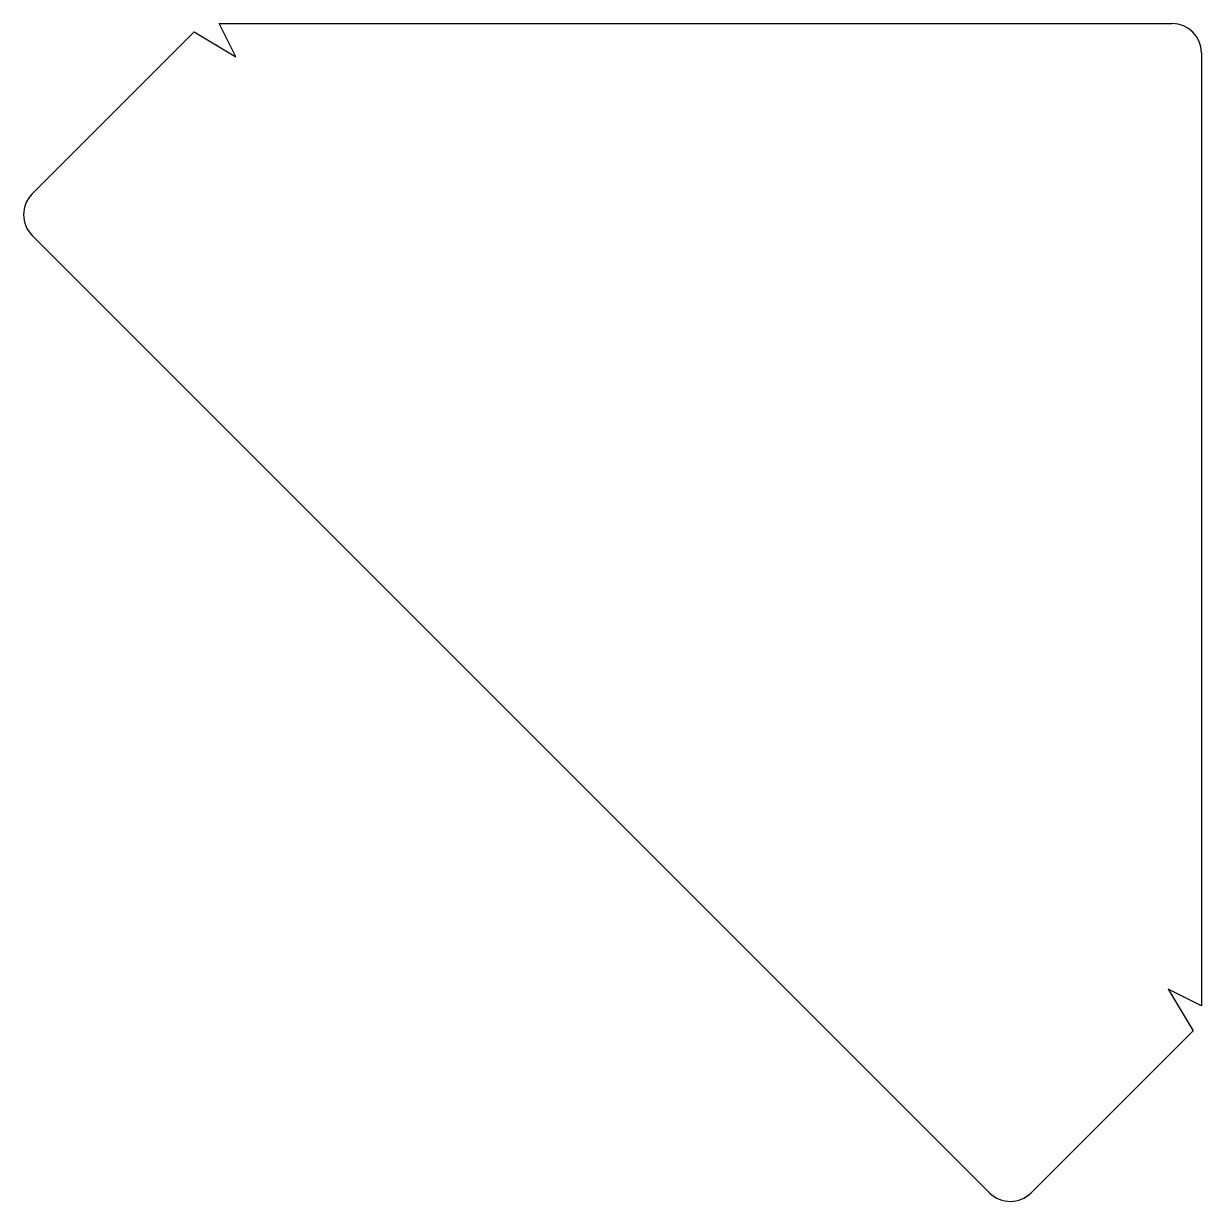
# Model space of a CAD drawing. Extents: x -27 to 174, y -195 to 6.
import ezdxf

# ---------------------------------------------------------------- set-up
doc = ezdxf.new("R2010")
doc.units = 0
doc.layers.get('0').update_dxf_attribs({"linetype": 'CONTINUOUS'})

msp = doc.modelspace()

# ---------------------------------------------------------------- linework, layer by layer
for p, q in [((2.13, 4.29), (-25.45, -23.28)), ((2.13, 4.29), (9.2, 0.05)), ((6.37, 5.71), (168.55, 5.71)), ((9.2, 0.05), (6.37, 5.71)), ((173.55, 0.71), (173.55, -161.47)), ((137.48, -193.28), (-25.45, -30.36)), ((173.55, -161.47), (167.89, -158.64)), ((167.89, -158.64), (172.13, -165.71)), ((172.13, -165.71), (144.55, -193.28))]:
    msp.add_line(p, q)
for centre, start, end in [((168.55, 0.71), 0, 90), ((-21.91, -26.82), 135, 225), ((141.02, -189.75), 225, 315)]:
    msp.add_arc(centre, 5, start, end)

doc.saveas('drawing.dxf')
